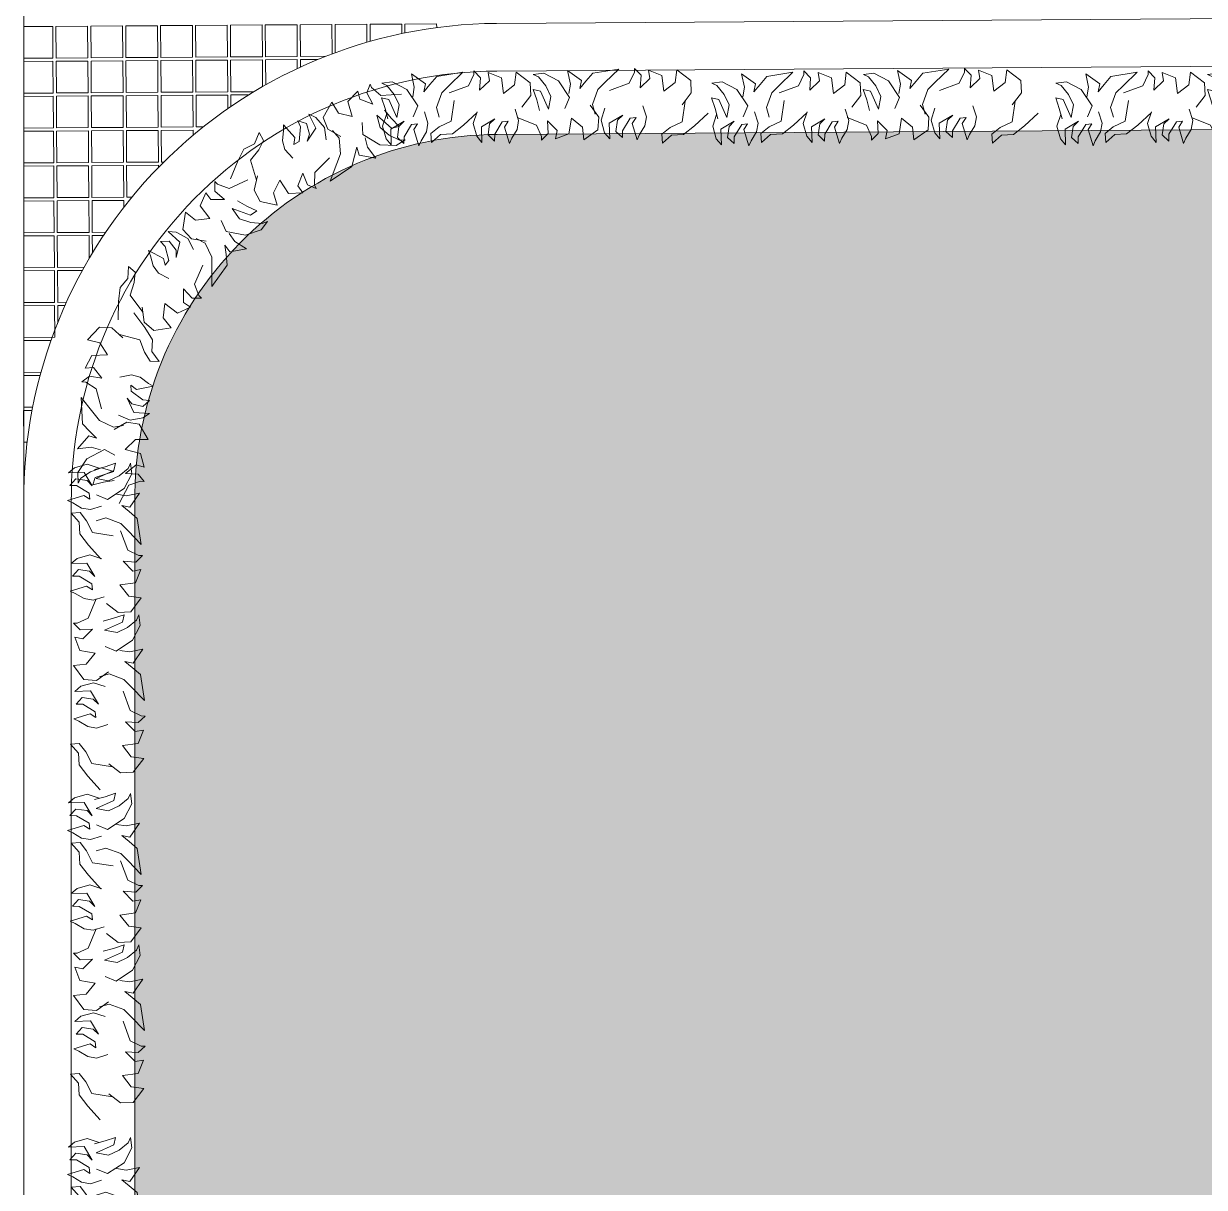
# Model space of a CAD drawing. Header units: millimetres. Extents: x -225363 to 347188, y -782467 to 813415.
# Drawn here: x 3688 to 7410, y 11188 to 14856 of the extents above; entities that cross this region are included whole.
import ezdxf

# ---------------------------------------------------------------- set-up
doc = ezdxf.new("R2010")
doc.units = ezdxf.units.MM
doc.layers.add('Xref SCN', color=8, linetype='Continuous', lineweight=0)

# ---------------------------------------------------------------- blocks, each defined once
blk = doc.blocks.new('tre')
at = {"layer": 'Xref SCN', "ltscale": 100}
for points in [[(220, 3680), (-60, 3640), (-140, 3480), (-230, 3370), (-350, 3380), (-240, 3500), (-230, 3660), (-110, 3810), (60, 3990)], [(350, 2660), (450, 2920), (600, 2990), (650, 2990), (560, 3080), (390, 3070), (520, 3200), (630, 3180), (560, 3360), (350, 3390), (470, 3540), (640, 3560), (500, 3750), (330, 3760), (170, 3640)], [(150, 3110), (0, 3160), (-120, 3140), (-240, 3070), (-310, 3040), (-90, 2970), (-10, 3020), (-20, 2940), (-190, 2840), (-280, 2840), (-200, 2750), (-50, 2770), (20, 2840), (-90, 2660), (-300, 2670), (-220, 2600), (-50, 2550), (110, 2600)], [(300, 2110), (430, 2130), (610, 2090), (480, 2280), (370, 2260), (470, 2340), (580, 2430), (640, 2780), (460, 2600), (360, 2500), (160, 2430), (30, 2470)], [(-30, 1420), (-130, 1680), (-280, 1750), (-330, 1750), (-240, 1840), (-70, 1830), (-200, 1960), (-310, 1940), (-240, 2120), (-30, 2150), (-150, 2300), (-320, 2320), (-180, 2510), (-10, 2520), (150, 2400)], [(70, 1720), (210, 1680), (350, 1630), (330, 1730), (90, 1840), (260, 1870), (400, 1800), (520, 1700), (550, 1630), (570, 1770), (470, 1970), (250, 2120), (100, 2060)], [(290, 500), (390, 760), (540, 830), (590, 830), (500, 920), (330, 910), (460, 1040), (570, 1020), (500, 1200), (290, 1230), (410, 1380), (580, 1400), (440, 1590), (270, 1600), (110, 1480)], [(80, 1390), (-70, 1440), (-190, 1420), (-310, 1350), (-380, 1320), (-160, 1250), (-80, 1300), (-90, 1220), (-260, 1120), (-350, 1120), (-270, 1030), (-120, 1050), (-50, 1120), (-160, 940), (-370, 950), (-290, 880), (-120, 830), (40, 880)], [(190, 570), (-90, 530), (-170, 370), (-260, 260), (-380, 270), (-270, 390), (-260, 550), (-140, 700), (30, 880)], [(230, 10), (360, 30), (540, -10), (410, 180), (300, 160), (400, 240), (510, 330), (570, 680), (390, 500), (290, 400), (90, 330), (-40, 370)], [(30, 170), (-120, 220), (-240, 200), (-360, 130), (-430, 100), (-210, 30), (-130, 80), (-140, 0), (-310, -100), (-400, -100), (-320, -190), (-170, -170), (-100, -100), (-210, -280), (-420, -270), (-340, -340), (-170, -390), (-10, -340)], [(-70, -320), (70, -360), (210, -410), (190, -310), (-50, -200), (120, -170), (260, -240), (380, -340), (410, -410), (430, -270), (330, -70), (110, 80), (-40, 20)]]:
    blk.add_lwpolyline(points, dxfattribs=at)
blk = doc.blocks.new('A$Cf999fc33')
at = {"layer": 'Xref SCN', "ltscale": 100}
for points in [[(73.8, 192), (72.9, 226.1), (69.8, 260.7), (91.3, 250.4), (102.2, 189.5), (118.9, 226.3), (111.2, 262.2), (95.5, 295.2), (81.4, 306.1), (114.3, 302.5), (153.8, 268.1), (175, 209.5), (152.7, 179)], [(175.7, 221.4), (187.8, 249.7), (189.2, 292.9), (224.7, 252.3), (213.8, 228.5), (237.7, 246.5), (264.5, 266.2), (347.4, 259.4), (296.1, 229.1), (267.6, 212.3), (240.1, 171), (241.5, 139.2)], [(303.3, 200.7), (368.1, 208.2), (392.7, 238.1), (395.6, 249.5), (410.7, 223.8), (398.6, 185.8), (435.6, 207.7), (437.5, 233.8), (474.2, 207.5), (468.8, 158.1), (509.8, 176.6), (524.2, 214), (559.1, 171.1), (551.5, 132), (515, 102.7)], [(0, 186.8), (53.1, 149), (60.2, 110.9), (57.3, 99.6), (83, 114.7), (90.6, 153.9), (112.5, 116.8), (101.6, 93), (146.5, 98.4), (165.5, 144.3), (192.5, 108.3), (187.1, 68.6), (238.4, 89.3), (250.5, 127.2), (232.7, 170.5)], [(393.6, 129.1), (396.2, 92.2), (384.7, 66.1), (361.8, 43), (350.9, 28.9), (347.9, 82.9), (363.9, 98.1), (345.2, 100.5), (312.6, 67.8), (307.4, 47.4), (291.6, 70.7), (304.9, 103.6), (324.8, 115.4), (277.6, 100.9), (267.6, 52.7), (256.4, 75), (255, 116.4), (275.7, 149.8)], [(526.9, 111.7), (501.6, 50.6), (460.6, 41.8), (430.4, 27.8), (425.7, 0), (459.3, 17.9), (496.2, 10.9), (537.2, 29.3), (587.9, 57.4)]]:
    blk.add_lwpolyline(points, dxfattribs=at)
blk = doc.blocks.new('A$C997e597b')
at = {"layer": 'Xref SCN'}
blk.add_lwpolyline([(0.7, 12106), (0.7, 7581.8)], dxfattribs=at)
at = {"layer": 'Xref SCN', "ltscale": 3}
for points in [[(0.7, 9071.8), (92.4, 9072.4), (93.1, 8972.4), (0.7, 8971.8)], [(952.9, 8978.2), (873.1, 8977.6), (872.4, 9077.6), (972.4, 9078.3), (973, 8985.9)], [(983, 8989.6), (982.4, 9078.4), (1082.4, 9079), (1082.8, 9022.4)], [(1092.7, 9025.2), (1092.4, 9079.1), (1192.4, 9079.8), (1192.6, 9049.8)], [(1202.6, 9051.8), (1202.4, 9079.8), (1302.4, 9080.5), (1302.5, 9068.6)], [(0.7, 8961.8), (93.1, 8962.4), (93.8, 8862.4), (0.7, 8861.8)], [(726.7, 8866.6), (653.8, 8866.2), (653.1, 8966.2), (753.1, 8966.8), (753.7, 8882.5)], [(763.6, 8888.2), (763.1, 8966.9), (863.1, 8967.6), (863.3, 8939.6)], [(873.3, 8944.2), (873.1, 8967.6), (927.6, 8968)], [(0.7, 8851.8), (93.9, 8852.4), (94.5, 8752.4), (0.7, 8751.8)], [(566.8, 8755.6), (544.5, 8755.4), (543.9, 8855.4), (643.9, 8856.1), (644.1, 8813.1)], [(654.1, 8820), (653.9, 8856.2), (710.2, 8856.5)], [(0.7, 8741.8), (94.6, 8742.4), (95.3, 8642.4), (0.7, 8641.8)], [(442.4, 8644.7), (435.3, 8644.7), (434.6, 8744.7), (534.6, 8745.4), (534.7, 8729.3)], [(0.7, 8631.8), (95.3, 8632.4), (96, 8532.4), (0.7, 8531.8)], [(341.8, 8534.1), (326, 8534), (325.3, 8634), (425.3, 8634.6), (425.4, 8627.5)], [(259.2, 8423.5), (216.7, 8423.2), (216.1, 8523.2), (316.1, 8523.9), (316.2, 8502.1)], [(0.7, 8521.8), (96.1, 8522.4), (96.7, 8422.4), (0.7, 8421.8)], [(0.7, 8411.8), (96.8, 8412.4), (97.5, 8312.4), (0.7, 8311.8)], [(191.1, 8313.1), (107.5, 8312.5), (106.8, 8412.5), (206.8, 8413.2), (207.3, 8341.4)], [(217.2, 8358), (216.8, 8413.2), (252.4, 8413.5)], [(0.7, 8301.8), (97.5, 8302.4), (98.2, 8202.4), (0.7, 8201.8)], [(135.3, 8202.7), (108.2, 8202.5), (107.5, 8302.5), (185.5, 8303)], [(0.7, 8191.8), (98.3, 8192.4), (98.9, 8092.4), (0.7, 8091.8)], [(108.6, 8140.4), (108.3, 8192.5), (130.8, 8192.7)], [(0.7, 8081.8), (86.7, 8082.4)], [(55.2, 7982.2), (0.7, 7981.8)], [(0.7, 7971.8), (52.4, 7972.1)], [(11.6, 7761.9), (1.1, 7761.8), (0.5, 7861.8), (27.1, 7862)], [(29.1, 7872), (0.7, 7871.8)]]:
    blk.add_lwpolyline(points, dxfattribs=at)
for points in [[(102.4, 9072.5), (202.4, 9073.2), (203.1, 8973.2), (103.1, 8972.5)], [(212.4, 9073.2), (312.4, 9073.9), (313.1, 8973.9), (213.1, 8973.2)], [(322.4, 9074), (422.4, 9074.6), (423.1, 8974.6), (323.1, 8974)], [(432.4, 9074.7), (532.4, 9075.4), (533.1, 8975.4), (433.1, 8974.7)], [(542.4, 9075.4), (642.4, 9076.1), (643.1, 8976.1), (543.1, 8975.4)], [(652.4, 9076.2), (752.4, 9076.8), (753.1, 8976.8), (653.1, 8976.2)], [(762.4, 9076.9), (862.4, 9077.6), (863.1, 8977.6), (763.1, 8976.9)], [(103.1, 8962.5), (203.1, 8963.2), (203.8, 8863.2), (103.8, 8862.5)], [(213.1, 8963.2), (313.1, 8963.9), (313.8, 8863.9), (213.8, 8863.2)], [(323.1, 8964), (423.1, 8964.6), (423.8, 8864.6), (323.8, 8864)], [(433.1, 8964.7), (533.1, 8965.4), (533.8, 8865.4), (433.8, 8864.7)], [(543.1, 8965.4), (643.1, 8966.1), (643.8, 8866.1), (543.8, 8865.4)], [(103.9, 8852.5), (203.9, 8853.2), (204.5, 8753.2), (104.5, 8752.5)], [(213.9, 8853.2), (313.9, 8853.9), (314.5, 8753.9), (214.5, 8753.2)], [(323.9, 8854), (423.9, 8854.6), (424.5, 8754.6), (324.5, 8754)], [(433.9, 8854.7), (533.9, 8855.4), (534.5, 8755.4), (434.5, 8754.7)], [(104.6, 8742.5), (204.6, 8743.2), (205.3, 8643.2), (105.3, 8642.5)], [(214.6, 8743.2), (314.6, 8743.9), (315.3, 8643.9), (215.3, 8643.2)], [(324.6, 8744), (424.6, 8744.6), (425.3, 8644.6), (325.3, 8644)], [(105.3, 8632.5), (205.3, 8633.2), (206, 8533.2), (106, 8532.5)], [(215.3, 8633.2), (315.3, 8633.9), (316, 8533.9), (216, 8533.2)], [(106.1, 8522.5), (206.1, 8523.2), (206.7, 8423.2), (106.7, 8422.5)]]:
    blk.add_lwpolyline(points, close=True, dxfattribs=at)
blk = doc.blocks.new('Xref SCN')
at = {"layer": 'Xref SCN', "ltscale": 3}
h = blk.add_hatch(dxfattribs=at)
h.set_pattern_fill('CROSS', color=256, scale=30, angle=197)
h.set_pattern_definition([(197, (-1424125.8, -442865.07), (-126.479246, -237.872866), [95.25, -285.75]), (287, (-1424185.26, -442833.45), (237.872866, -126.479246), [95.25, -285.75])])
edge = h.paths.add_edge_path()
edge.add_line((10158.3, 16567.3), (1851.3, 14451.4))
edge.add_arc((2136.7, 13337.4), 1150, 104.3699, 180.3856)
edge.add_line((986.8, 13329.7), (1035.4, 6105.3))
edge.add_arc((2185.4, 6113.1), 1150, 180.3856, 250.1333)
edge.add_arc((-23.6, -0.1), 5350, 54.441, 70.1333, ccw=False)
edge.add_arc((3168.4, 4685.8), 343.2, 256.3943, 333.3422)
edge.add_arc((7788.2, 2340.3), 4837.9, 44.3307, 153.0645, ccw=False)
edge.add_arc((13743.2, 8157.8), 3487.1, 224.3307, 435.8788)
edge.add_arc((16212.7, 17236.7), 5922.7, 187.71586, 254.13812, ccw=False)
edge.add_arc((10541.9, 16468.3), 200, 187.6327, 187.7159, ccw=False)
edge.add_arc((10195, 16421.9), 150, 7.6327, 104.1621)
edge = h.paths.add_edge_path()
edge.add_arc((-13757.9, 9268.2), 1150, 104.3599, 180.4403)
edge.add_line((-14907.8, 9259.4), (-14907.8, 2149))
edge.add_arc((-13757.9, 2157.9), 1150, 180.4403, 270.3856)
edge.add_line((-13750.1, 1007.9), (-6129, 1058.9))
edge.add_arc((-6136.7, 2208.8), 1150, 270.3859, 340.1337)
edge.add_arc((-23.6, -0.1), 5350, 110.6378, 160.1333, ccw=False)
edge.add_arc((-2314.5, 6082.8), 1150, 290.6378, 360.3856)
edge.add_line((-1164.6, 6090.5), (-1205.6, 12195.1))
edge.add_arc((-2355.6, 12187.3), 1150, 0.3856, 104.3599)
edge.add_line((-2640.8, 13301.4), (-14043.1, 10382.3))
edge = h.paths.add_edge_path()
edge.add_line((-13750.1, -8364.8), (-2217.8, -8288))
edge.add_arc((-2225.6, -7138), 1150, 270.3861, 360.3861)
edge.add_line((-1075.6, -7130.3), (-1082.5, -6105.5))
edge.add_arc((-2232.5, -6113.2), 1150, 0.3856, 70.1333)
edge.add_arc((-23.6, -0.1), 5350, 200.6378, 250.1333, ccw=False)
edge.add_arc((-6106.4, -2291.1), 1150, 20.6378, 90.3856)
edge.add_line((-6114.2, -1141.1), (-13765.6, -1192.1))
edge.add_arc((-13757.8, -2342), 1150, 90.3861, 180.441)
edge.add_line((-14907.8, -2350.9), (-14907.8, -7223.7))
edge.add_arc((-13757.9, -7214.9), 1150, 180.4404, 270.3856)
edge.add_arc((-13747.8, -8714.8), 350, 90.3818, 90.3856, ccw=False)
at = {"layer": 'Xref SCN'}
blk.add_lwpolyline([(-15257.8, 2182.2), (-15257.8, -2342)], dxfattribs=at)
blk.add_lwpolyline([(-15257.8, 2182.2), (-15257.8, -2342)], dxfattribs=at)
for points in [[(-13747.8, -8714.8), (-2215.5, -8638, 0.414214), (-725.6, -7127.9), (-732.5, -6103.1, 0.314089), (-1722.7, -4702.5, -0.219386), (-4702.7, -1762.4, 0.314089), (-6116.5, -791.1), (-13767.9, -842.1, 0.414214), (-15257.8, -2352.1), (-15257.8, -7224.9, 0.414214)], [(-13748.8, -8564.8), (-2216.5, -8488, 0.414214), (-875.6, -7128.9), (-882.5, -6104.2, 0.314089), (-1773.7, -4843.6, -0.219386), (-4843.1, -1815.2, 0.314089), (-6115.5, -941.1), (-13766.9, -992.1, 0.41432), (-15107.8, -2351.6), (-15107.8, -7224.4, 0.414107), (-13748.8, -8564.8, -0.000016)], [(-13750.1, -8364.8), (-2217.8, -8288, 0.414214), (-1075.6, -7130.3), (-1082.5, -6105.5, 0.314089), (-1841.7, -5031.7, -0.219386), (-5030.2, -1885.7, 0.314089), (-6114.2, -1141.1), (-13765.6, -1192.1, 0.414494), (-14907.8, -2350.9), (-14907.8, -7223.7, 0.413933), (-13750.1, -8364.8, -0.000016)]]:
    blk.add_lwpolyline(points, format="xyb", close=True, dxfattribs=at)
at = {"layer": 'Xref SCN', "ltscale": 3}
blk.add_blockref('A$C997e597b', (-15258.6, -9923.8), dxfattribs=at)
at = {"layer": 'Xref SCN', "ltscale": 100}
for p, rotation in [((-14183.5, -919.7), 218.7480441432844), ((-14712.1, -1240.9), 239.5632950083221), ((-14771.7, -2328.9), 98.03695357110097)]:
    blk.add_blockref('A$Cf999fc33', p, dxfattribs=dict(at, rotation=rotation))
at = {"layer": 'Xref SCN', "xscale": -0.2340913466629827, "yscale": 0.2340913466629827, "zscale": 0.2340913466629827}
for p, rotation in [((-14034.6, -1127.5), 269.2799666287764), ((-12994.3, -1127.5), 269.2799666287764), ((-11909.4, -1127.5), 269.2799666287764), ((-15018.7, -2323.4), 179.2799666287764), ((-15018.7, -3363.7), 179.2799666287764), ((-15018.7, -4448.6), 179.2799666287764)]:
    blk.add_blockref('tre', p, dxfattribs=dict(at, rotation=rotation))

msp = doc.modelspace()

# ---------------------------------------------------------------- block references
msp.add_blockref('Xref SCN', (18946.5, 15699))

doc.saveas('drawing.dxf')
